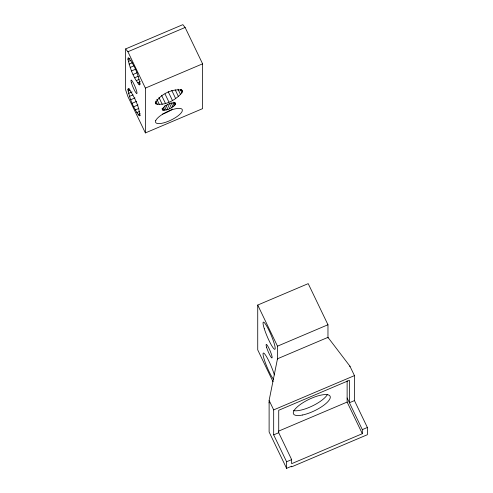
<?xml version="1.0" encoding="UTF-8"?>
<svg xmlns="http://www.w3.org/2000/svg" width="493" height="493" viewBox="0 0 493 493"><rect width="100%" height="100%" fill="white"/><g stroke="black" fill="none" stroke-linecap="round" stroke-linejoin="round"><path stroke-width="0.74" d="M127.946 59.339L127.977 58.082L128.414 57.724C134.638 65.101 138.57 75.065 140 84.599L139.562 84.956C133.35 77.962 130.195 68.348 127.946 59.339L130.066 58.445M175.6 104.041L175.194 102.914C170.405 102.408 165.075 105.101 162.277 108.965L162.684 110.093C167.466 110.598 172.803 107.905 175.6 104.041L174.941 102.673M269.116 400.402L277.485 358.781L327.968 337.36L349.894 366.133L354.455 375.617L354.455 400.599L367.371 427.48L367.371 434.709L291.646 466.84L291.646 466.205L286.593 468.35L269.116 431.979L269.116 400.402L273.677 409.893L273.677 434.869L286.593 461.756L286.593 468.35M269.116 402.929L269.455 401.438M181.942 92.844L182.398 91.341L181.942 90.225C172.396 88.302 160.231 94.329 155.474 102.766L155.936 103.875C165.334 106.032 175.822 99.796 181.942 92.844L180.315 89.455M127.909 89.399L128.18 88.666L128.852 88.863C134.355 96.659 139.272 106.303 139.778 115.837L139.112 115.639C133.424 108.035 129.56 98.742 127.909 89.399L129.32 88.795M125.629 48.924L182.848 24.65L185.121 27.466L202.592 63.825L202.592 108.645L145.38 132.919L127.909 96.56L125.629 89.917L125.629 48.924L127.909 51.74L145.38 88.105L145.38 132.919M127.909 51.74L185.121 27.466M128.328 61.422L131.156 60.22M129.098 64.176L132.629 62.673M130.201 67.418L133.732 65.92M131.563 70.924L135.797 69.131M133.085 74.461L137.325 72.668M134.675 77.789L138.206 76.292M136.216 80.673L139.038 79.478M137.602 82.923L140.425 81.727M138.743 84.383L140.154 83.785M128.051 91.002L130.164 90.102M128.593 93.374L132.124 91.871M145.38 88.105L202.592 63.825M129.505 96.351L133.036 94.847M130.719 99.728L134.959 97.928M132.161 103.277L136.395 101.478M133.72 106.759L137.96 104.96M135.304 109.933L138.835 108.435M136.795 112.583L139.618 111.381M138.089 114.53L140.209 113.63M139.112 115.639L140.523 115.042M273.036 381.742L257.728 349.87L257.728 305.056L308.211 283.635L327.968 324.751L327.968 337.988M277.485 359.409L277.485 346.172L327.968 324.751M273.677 409.893L354.455 375.617M278.57 431.153L347.127 402.066L347.127 380.781M273.677 434.869L278.724 432.731L278.724 410.275L349.408 380.288L349.408 402.738L354.455 400.599M286.593 461.756L291.646 459.612L278.724 432.731M291.646 459.612L291.646 463.679L362.324 433.692L362.324 429.625L367.371 427.48M347.127 397.993L362.324 429.625M347.127 402.066L362.324 433.692M181.424 89.307L182.398 91.341M177.991 89.215L180.598 94.631M175.206 89.812L178.46 96.585M171.767 90.447L175.668 98.569M173.807 102.137L175.12 104.88M168.193 91.649L172.421 100.455M172.907 103.086L174.22 105.829M170.991 102.71L172.963 106.821M165.032 93.978L168.939 102.106M169.456 103.684L171.428 107.794M167.749 104.571L169.728 108.676M161.55 95.285L165.451 103.413M165.993 105.305L167.971 109.415M164.305 105.841L166.277 109.951M158.956 97.509L162.209 104.282M163.454 107.517L164.767 110.253M257.728 305.056L277.485 346.172M162.554 108.25L163.54 110.303M162.024 108.725L162.684 110.093M156.817 99.247L159.418 104.664M155.652 101.139L157.279 104.528M155.283 102.526L155.936 103.875M349.894 366.133L349.894 366.761M327.389 394.529A20.312 6.329 -25.7 0 1 311.921 406.183A20.312 6.329 -25.7 0 1 293.477 410.595M273.664 379.456A14.772 2.077 67 0 1 264.642 360.734A14.772 2.077 67 0 1 265.493 355.04A14.772 2.077 67 0 1 274.342 374.92M172.649 109.064A14.772 4.603 -25.7 0 1 162.548 114.111M155.726 120.612L155.505 122.024A14.772 4.603 -25.7 0 0 168.101 121.377A14.772 4.603 -25.7 0 0 182.151 111.344L182.367 109.933A14.772 4.603 -25.7 0 0 169.777 110.58A14.772 4.603 -25.7 0 0 155.726 120.612M302.529 415.007A20.312 6.329 -25.7 0 0 330.298 397.21A20.312 6.329 -25.7 0 0 302.529 402.972A20.312 6.329 -25.7 0 0 302.529 415.007M131.354 82.584A7.383 1.041 67 0 0 136.616 93.541A7.383 1.041 67 0 0 133.985 84.272A7.383 1.041 67 0 0 131.354 82.584M264.303 328.763A14.772 2.077 67 0 0 274.743 349.346A14.772 2.077 67 0 0 268.328 329.059A14.772 2.077 67 0 0 264.303 328.763M266.553 347.177A7.383 1.041 67 0 0 271.816 357.955A7.383 1.041 67 0 0 269.005 348.403A7.383 1.041 67 0 0 266.553 347.177"/></g></svg>
